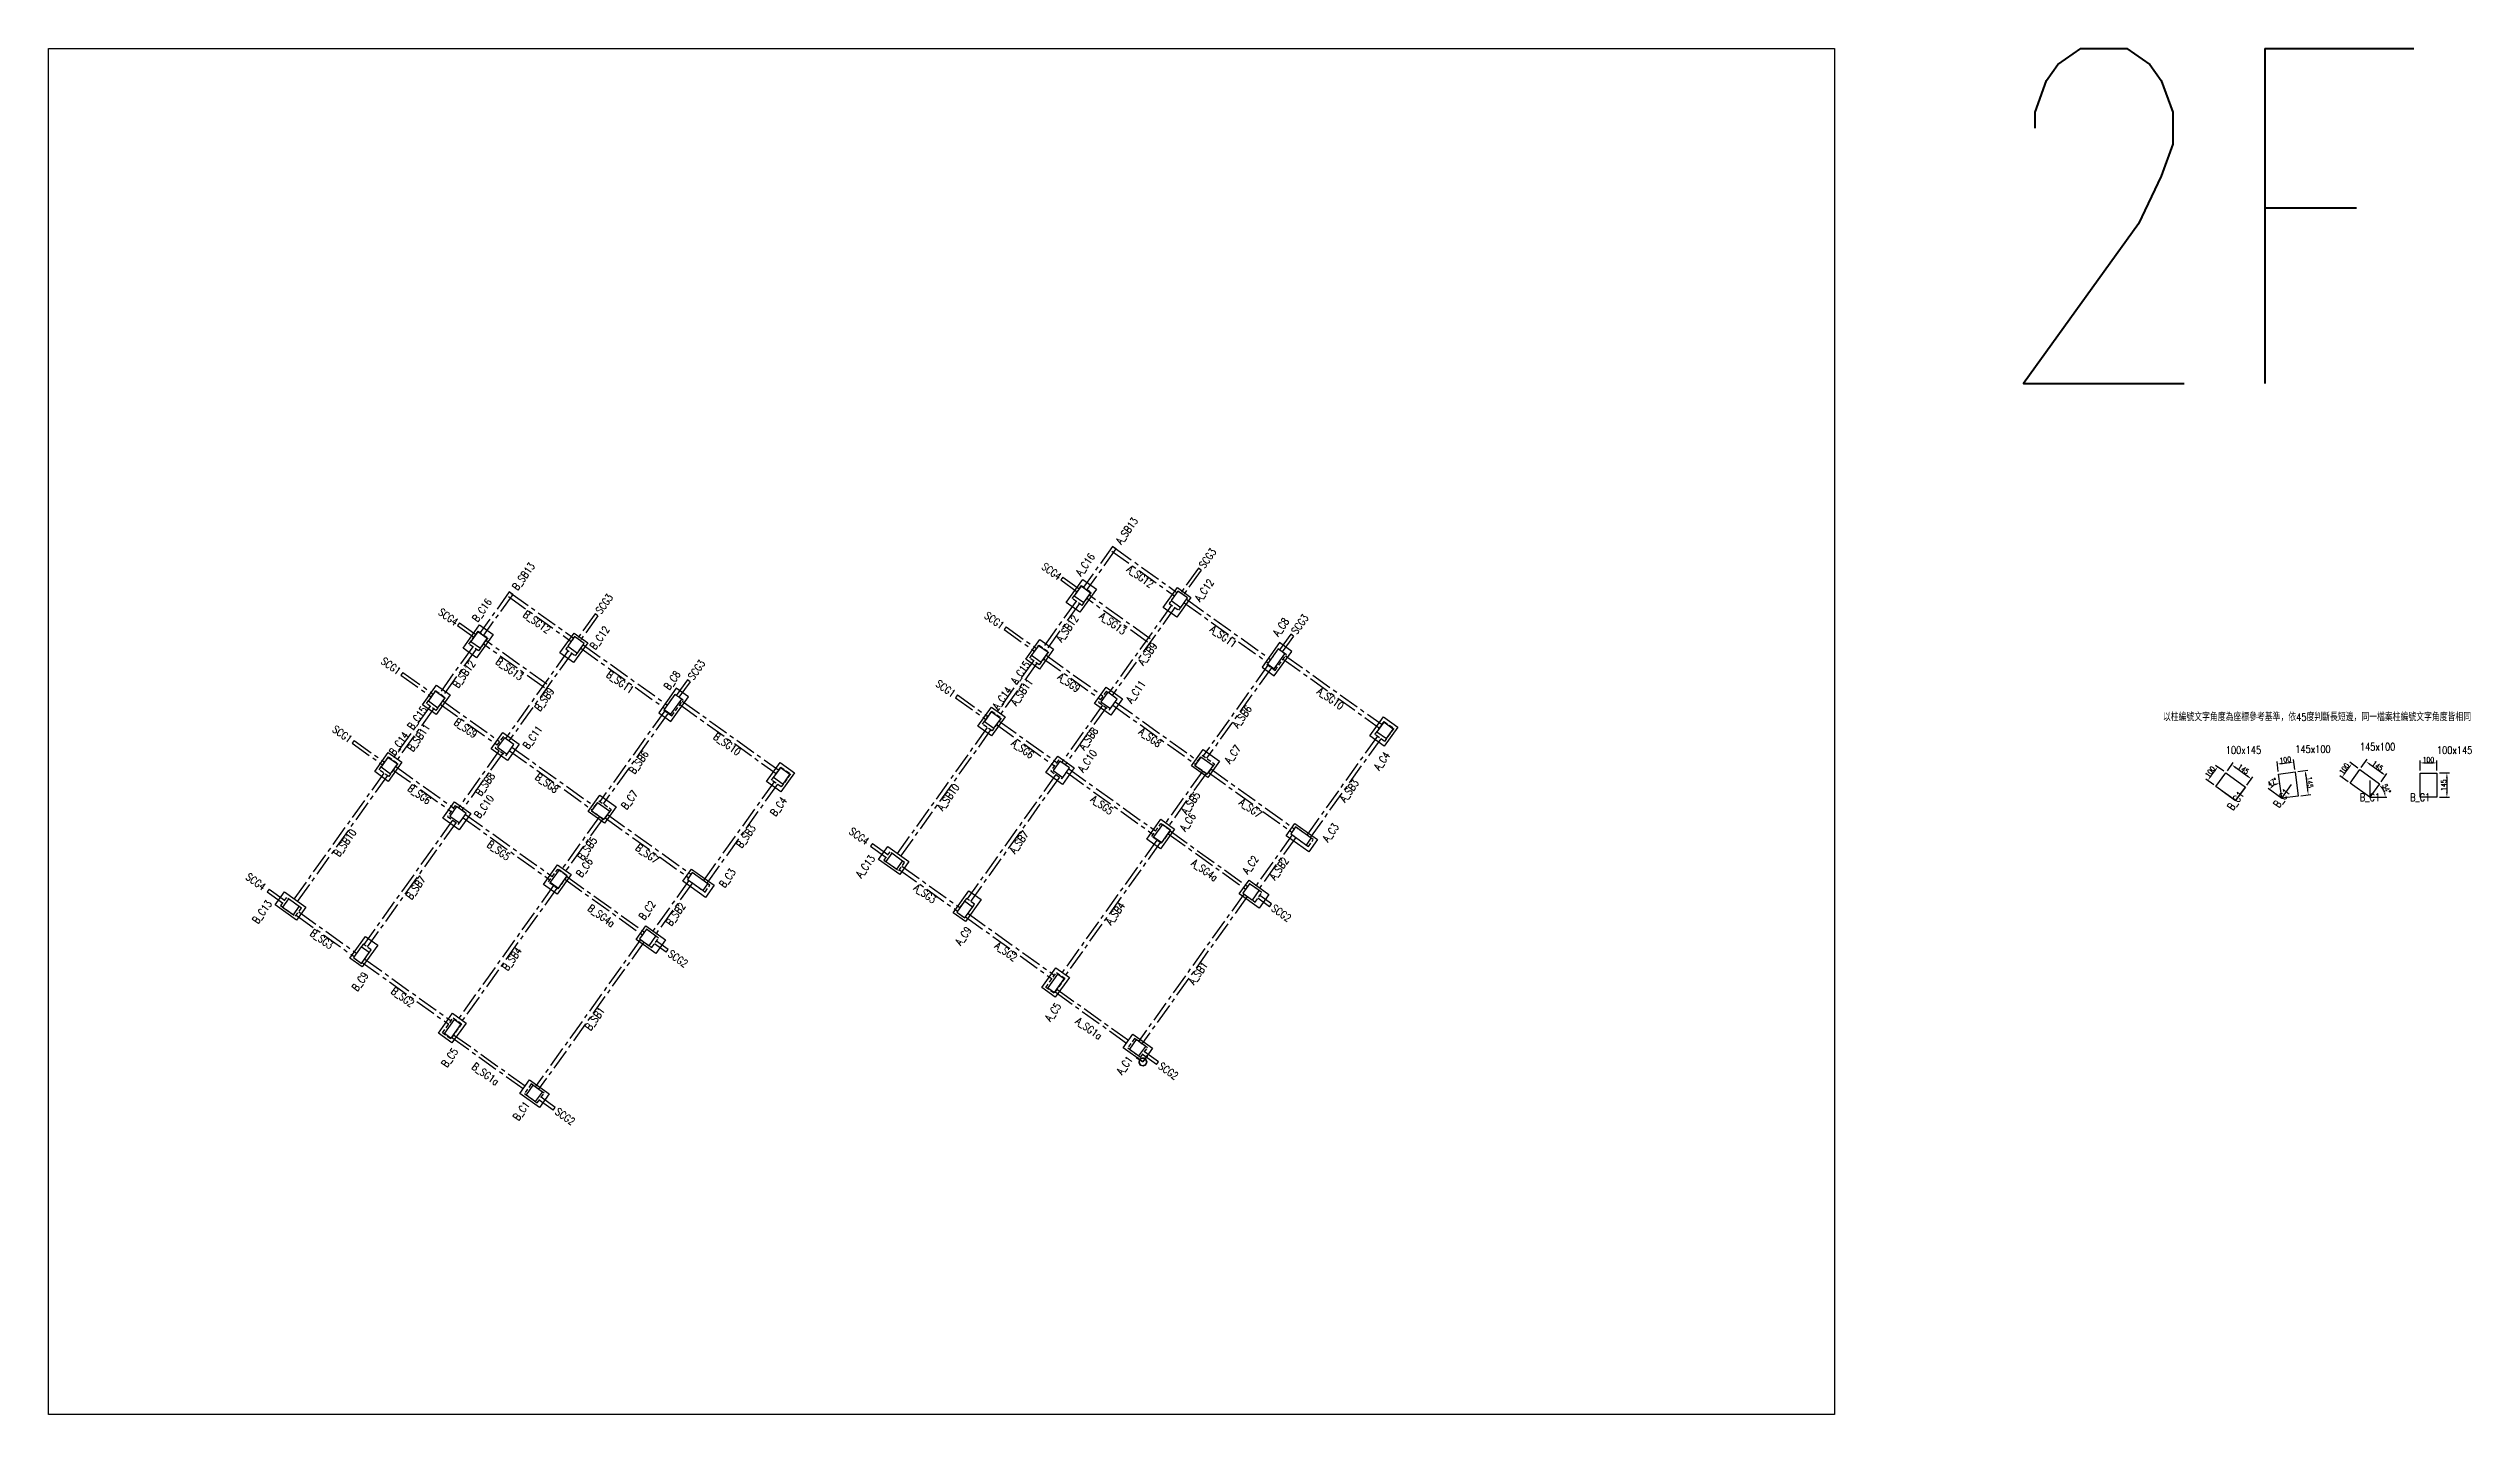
# Model space of a CAD drawing. Header units: millimetres. Extents: x 39613 to 69886, y 27475 to 191272.
# Drawn here: x 50002 to 64470, y 45786 to 53941 of the extents above; entities that cross this region are included whole.
import ezdxf
from ezdxf.enums import TextEntityAlignment as Align

# ---------------------------------------------------------------- set-up
doc = ezdxf.new("R2010")
doc.units = ezdxf.units.MM
doc.header["$LTSCALE"] = 100
doc.header["$MEASUREMENT"] = 0
doc.linetypes.add('CENTER', pattern=[2, 1.25, -0.25, 0.25, -0.25])
doc.linetypes.add('HIDDEN', pattern=[0.375, 0.25, -0.125])
doc.layers.add('TC-CDims', color=7, linetype='Continuous', plot=False)
for name, color, linetype in [('TC-COLUMN', 1, 'Continuous'), ('TC-TB', 2, 'Continuous'), ('TC-TC', 4, 'Continuous'), ('TC-虛鋼柱', 4, 'HIDDEN'), ('TC-鋼柱', 11, 'Continuous'), ('TC-鋼粱', 183, 'CENTER')]:
    doc.layers.add(name, color=color, linetype=linetype)
doc.styles.get("Standard").update_dxf_attribs({"font": 'txt.shx', "width": 0.8, "bigfont": 'ae.shx'})
doc.styles.add('TXT', font='TXT.shx', dxfattribs={"width": 0.8, "bigfont": 'ae.shx'})
doc.dimstyles.new('TC-DIM1(300)', dxfattribs={"dimscale": 1.5, "dimtxt": 40, "dimasz": 20, "dimexe": 10, "dimexo": 10, "dimgap": 3, "dimtad": 1, "dimdec": 1, "dimdsep": 46, "dimtxsty": 'TXT', "dimcen": 1, "dimclrd": 4, "dimclre": 4, "dimclrt": 6, "dimadec": 0, "dimazin": 0, "dimtfac": 1, "dimtdec": 1, "dimtix": 1, "dimtofl": 0, "dimtmove": 2, "dimatfit": 3, "dimfxl": 10, "dimtolj": 1, "dimtzin": 0, "dimarcsym": 0})

# ---------------------------------------------------------------- blocks, each defined once
blk = doc.blocks.new('*D24')
at = {"color": 4, "lineweight": -2, "transparency": 16777216}
blk.add_arc((63863, 49471), 92.5, 18.6629, 35.7771, dxfattribs=at)
at = {"color": 4, "transparency": 16777216}
for points in [[(63935, 49521), (63942, 49528), (63917, 49546)], [(63956, 49501), (63946, 49500), (63956, 49471)]]:
    blk.add_solid(points, dxfattribs=at)
at = {"layer": 'Defpoints', "color": 0, "transparency": 16777216}
for p in [(63922, 49552), (63951, 49500), (63863, 49471), (63863, 49471), (63963, 49471)]:
    blk.add_point(p, dxfattribs=at)
at = {"color": 6, "transparency": 16777216, "insert": (63963, 49522), "char_height": 30, "attachment_point": 5, "rotation": 297.22, "style": 'TXT'}
blk.add_mtext('\\A1;54°', dxfattribs=at)
blk = doc.blocks.new('*D25')
at = {"layer": 'Defpoints', "color": 0, "transparency": 16777216}
for p in [(63755, 49671), (63804, 49637), (63745, 49555)]:
    blk.add_point(p, dxfattribs=at)
at = {"layer": 'TC-CDims', "color": 4, "lineweight": -2, "transparency": 16777216}
for p, q in [((63714, 49614), (63737, 49647)), ((63791, 49645), (63743, 49680)), ((63733, 49564), (63684, 49599))]:
    blk.add_line(p, q, dxfattribs=at)
at = {"layer": 'TC-CDims', "color": 4, "transparency": 16777216}
for points in [[(63733, 49650), (63741, 49644), (63755, 49671)], [(63710, 49617), (63718, 49612), (63697, 49590)]]:
    blk.add_solid(points, dxfattribs=at)
at = {"layer": 'TC-CDims', "color": 6, "transparency": 16777216, "insert": (63710, 49642), "char_height": 30, "attachment_point": 5, "rotation": 54.44, "style": 'TXT'}
blk.add_mtext('\\A1;100', dxfattribs=at)
blk = doc.blocks.new('*D26')
at = {"layer": 'Defpoints', "color": 0, "transparency": 16777216}
for p in [(63804, 49637), (63922, 49552), (63956, 49601)]:
    blk.add_point(p, dxfattribs=at)
at = {"layer": 'TC-CDims', "color": 4, "lineweight": -2, "transparency": 16777216}
for p, q in [((63812, 49649), (63847, 49698)), ((63863, 49668), (63932, 49618)), ((63930, 49564), (63965, 49613))]:
    blk.add_line(p, q, dxfattribs=at)
at = {"layer": 'TC-CDims', "color": 4, "transparency": 16777216}
for points in [[(63866, 49672), (63860, 49664), (63839, 49685)], [(63935, 49623), (63929, 49614), (63956, 49601)]]:
    blk.add_solid(points, dxfattribs=at)
at = {"layer": 'TC-CDims', "color": 6, "transparency": 16777216, "insert": (63909, 49659), "char_height": 30, "attachment_point": 5, "rotation": 324.44, "style": 'TXT'}
blk.add_mtext('\\A1;145', dxfattribs=at)
blk = doc.blocks.new('*D27')
at = {"layer": 'Defpoints', "color": 0, "transparency": 16777216}
for p in [(64263, 49676), (64163, 49616), (64263, 49616)]:
    blk.add_point(p, dxfattribs=at)
at = {"layer": 'TC-CDims', "color": 4, "lineweight": -2, "transparency": 16777216}
for p, q in [((64163, 49631), (64163, 49691)), ((64193, 49676), (64233, 49676)), ((64263, 49631), (64263, 49691))]:
    blk.add_line(p, q, dxfattribs=at)
at = {"layer": 'TC-CDims', "color": 4, "transparency": 16777216}
for points in [[(64193, 49681), (64193, 49671), (64163, 49676)], [(64233, 49681), (64233, 49671), (64263, 49676)]]:
    blk.add_solid(points, dxfattribs=at)
at = {"layer": 'TC-CDims', "color": 6, "transparency": 16777216, "insert": (64213, 49695), "char_height": 30, "attachment_point": 5, "style": 'TXT'}
blk.add_mtext('\\A1;100', dxfattribs=at)
blk = doc.blocks.new('*D28')
at = {"layer": 'Defpoints', "color": 0, "transparency": 16777216}
for p in [(64263, 49616), (64263, 49471), (64323, 49471)]:
    blk.add_point(p, dxfattribs=at)
at = {"layer": 'TC-CDims', "color": 4, "lineweight": -2, "transparency": 16777216}
for p, q in [((64278, 49616), (64338, 49616)), ((64323, 49586), (64323, 49501)), ((64278, 49471), (64338, 49471))]:
    blk.add_line(p, q, dxfattribs=at)
at = {"layer": 'TC-CDims', "color": 4, "transparency": 16777216}
for points in [[(64318, 49586), (64328, 49586), (64323, 49616)], [(64318, 49501), (64328, 49501), (64323, 49471)]]:
    blk.add_solid(points, dxfattribs=at)
at = {"layer": 'TC-CDims', "color": 6, "transparency": 16777216, "insert": (64304, 49543), "char_height": 30, "attachment_point": 5, "rotation": 90, "style": 'TXT'}
blk.add_mtext('\\A1;145', dxfattribs=at)
blk = doc.blocks.new('*D29')
at = {"layer": 'Defpoints', "color": 0, "transparency": 16777216}
for p in [(62954, 49652), (62944, 49536), (63003, 49617)]:
    blk.add_point(p, dxfattribs=at)
at = {"layer": 'TC-CDims', "color": 4, "lineweight": -2, "transparency": 16777216}
for p, q in [((62913, 49596), (62937, 49628)), ((62991, 49626), (62942, 49661)), ((62932, 49545), (62883, 49580))]:
    blk.add_line(p, q, dxfattribs=at)
at = {"layer": 'TC-CDims', "color": 4, "transparency": 16777216}
for points in [[(62932, 49631), (62941, 49625), (62954, 49652)], [(62909, 49599), (62917, 49593), (62895, 49571)]]:
    blk.add_solid(points, dxfattribs=at)
at = {"layer": 'TC-CDims', "color": 6, "transparency": 16777216, "insert": (62909, 49623), "char_height": 30, "attachment_point": 5, "rotation": 54, "style": 'TXT'}
blk.add_mtext('\\A1;100', dxfattribs=at)
blk = doc.blocks.new('*D30')
at = {"layer": 'Defpoints', "color": 0, "transparency": 16777216}
for p in [(63003, 49617), (63120, 49532), (63155, 49580)]:
    blk.add_point(p, dxfattribs=at)
at = {"layer": 'TC-CDims', "color": 4, "lineweight": -2, "transparency": 16777216}
for p, q in [((63012, 49629), (63047, 49678)), ((63062, 49648), (63131, 49598)), ((63129, 49544), (63164, 49592))]:
    blk.add_line(p, q, dxfattribs=at)
at = {"layer": 'TC-CDims', "color": 4, "transparency": 16777216}
for points in [[(63065, 49652), (63059, 49644), (63038, 49666)], [(63134, 49602), (63128, 49594), (63155, 49580)]]:
    blk.add_solid(points, dxfattribs=at)
at = {"layer": 'TC-CDims', "color": 6, "transparency": 16777216, "insert": (63108, 49639), "char_height": 30, "attachment_point": 5, "rotation": 324, "style": 'TXT'}
blk.add_mtext('\\A1;145', dxfattribs=at)
blk = doc.blocks.new('*D31')
at = {"layer": 'Defpoints', "color": 0, "transparency": 16777216}
for p in [(63256, 49525), (63302, 49549), (63318, 49610), (63336, 49466), (63336, 49466)]:
    blk.add_point(p, dxfattribs=at)
at = {"layer": 'TC-CDims', "color": 4, "lineweight": -2, "transparency": 16777216}
blk.add_arc((63336, 49466), 90.2, 116.3387, 124.858, dxfattribs=at)
at = {"layer": 'TC-CDims', "color": 4, "transparency": 16777216}
for points in [[(63288, 49536), (63281, 49544), (63264, 49519)], [(63295, 49552), (63298, 49542), (63325, 49555)]]:
    blk.add_solid(points, dxfattribs=at)
at = {"layer": 'TC-CDims', "color": 6, "transparency": 16777216, "insert": (63281, 49560), "char_height": 30, "attachment_point": 5, "rotation": 30.5984, "style": 'TXT'}
blk.add_mtext('\\A1;47°', dxfattribs=at)
blk = doc.blocks.new('*D32')
at = {"layer": 'Defpoints', "color": 0, "transparency": 16777216}
for p in [(63410, 49682), (63318, 49610), (63418, 49622)]:
    blk.add_point(p, dxfattribs=at)
at = {"layer": 'TC-CDims', "color": 4, "lineweight": -2, "transparency": 16777216}
for p, q in [((63316, 49625), (63309, 49684)), ((63341, 49673), (63380, 49678)), ((63416, 49637), (63408, 49697))]:
    blk.add_line(p, q, dxfattribs=at)
at = {"layer": 'TC-CDims', "color": 4, "transparency": 16777216}
for points in [[(63340, 49678), (63341, 49668), (63311, 49669)], [(63380, 49683), (63381, 49673), (63410, 49682)]]:
    blk.add_solid(points, dxfattribs=at)
at = {"layer": 'TC-CDims', "color": 6, "transparency": 16777216, "insert": (63358, 49695), "char_height": 30, "attachment_point": 5, "rotation": 7.1967, "style": 'TXT'}
blk.add_mtext('\\A1;100', dxfattribs=at)
blk = doc.blocks.new('*D33')
at = {"layer": 'Defpoints', "color": 0, "transparency": 16777216}
for p in [(63418, 49622), (63495, 49486), (63436, 49478)]:
    blk.add_point(p, dxfattribs=at)
at = {"layer": 'TC-CDims', "color": 4, "lineweight": -2, "transparency": 16777216}
for p, q in [((63432, 49624), (63492, 49632)), ((63451, 49480), (63510, 49488)), ((63481, 49600), (63491, 49516))]:
    blk.add_line(p, q, dxfattribs=at)
at = {"layer": 'TC-CDims', "color": 4, "transparency": 16777216}
for points in [[(63486, 49601), (63476, 49599), (63477, 49630)], [(63496, 49516), (63487, 49515), (63495, 49486)]]:
    blk.add_solid(points, dxfattribs=at)
at = {"layer": 'TC-CDims', "color": 6, "transparency": 16777216, "insert": (63505, 49560), "char_height": 30, "attachment_point": 5, "rotation": 277.1967, "style": 'TXT'}
blk.add_mtext('\\A1;145', dxfattribs=at)
blk = doc.blocks.new('origin')
at = {"color": 3, "lineweight": 35}
blk.add_line((0, 0), (0, 39), dxfattribs=at)
at = {"color": 1, "lineweight": 35}
blk.add_line((0, 0), (39, 0), dxfattribs=at)
at = {"color": 7, "lineweight": 35, "true_color": 0xffffff}
blk.add_lwpolyline([(0, 24), (-18, 15), (-24, 0), (-18, -15), (-4, -23), (13, -19), (22, -7), (23, 6), (15, 18), (0, 24)], dxfattribs=at)
at = {"color": 3, "lineweight": 35}
blk.add_lwpolyline([(0, 44), (-3, 39), (3, 39)], close=True, dxfattribs=at)
at = {"color": 1, "lineweight": 35}
blk.add_lwpolyline([(44, 0), (39, 3), (39, -3)], close=True, dxfattribs=at)

msp = doc.modelspace()

# ---------------------------------------------------------------- linework, layer by layer
for points in [[(62980.35, 49509.61), (63061.25, 49450.83), (63120.03, 49531.74)], [(63255.59, 49524.73), (63336.5, 49465.96), (63395.27, 49546.86)], [(63863.43, 49570.84), (63863.43, 49470.84), (63963.43, 49470.84)]]:
    msp.add_lwpolyline(points)
at = {"layer": 'Defpoints'}
msp.add_lwpolyline([(60666.19, 53941.32), (60666.19, 45785.95), (50001.56, 45785.95), (50001.56, 53941.32)], close=True, dxfattribs=at)
at = {"layer": 'TC-COLUMN'}
for points in [[(56259.6, 50713.86), (56160.73, 50575.57), (56079.38, 50633.72), (56178.24, 50772.02)], [(56658.15, 50604.69), (56742.48, 50722.65), (56823.83, 50664.49), (56739.5, 50546.53)], [(52476.93, 50361.83), (52575.79, 50500.13), (52657.15, 50441.97), (52558.28, 50303.68)], [(53055.7, 50332.8), (53140.03, 50450.76), (53221.38, 50392.6), (53137.05, 50274.64)], [(55836.93, 50294.58), (55921.26, 50412.54), (56002.61, 50354.38), (55918.29, 50236.42)], [(57247.88, 50247.82), (57321.1, 50195.47), (57425.77, 50341.91), (57352.55, 50394.25)], [(52234.49, 50022.69), (52318.81, 50140.65), (52400.16, 50082.49), (52315.84, 49964.53)], [(53645.43, 49975.93), (53718.65, 49923.59), (53823.32, 50070.02), (53750.11, 50122.36)], [(56317.75, 50128.89), (56415.37, 50059.1), (56345.58, 49961.48), (56247.96, 50031.27)], [(55551.94, 49895.91), (55633.36, 50009.8), (55714.71, 49951.65), (55633.29, 49837.76)], [(57891.43, 49836.93), (57972.85, 49950.82), (58058.27, 49889.75), (57976.85, 49775.86)], [(52715.3, 49857), (52812.92, 49787.21), (52743.13, 49689.59), (52645.51, 49759.38)], [(51949.49, 49624.02), (52030.91, 49737.91), (52112.26, 49679.76), (52030.84, 49565.87)], [(54288.98, 49565.04), (54370.4, 49678.93), (54455.82, 49617.86), (54374.4, 49503.97)], [(56027.82, 49715.59), (56125.44, 49645.81), (56055.66, 49548.18), (55958.03, 49617.97)], [(56896.03, 49755.65), (56993.65, 49685.86), (56923.87, 49588.24), (56826.25, 49658.03)], [(63863.43, 49470.84), (63745.47, 49555.17), (63803.63, 49636.52), (63921.59, 49552.19)], [(53293.58, 49483.76), (53391.2, 49413.97), (53321.42, 49316.35), (53223.8, 49386.14)], [(63061.25, 49450.83), (62943.94, 49536.06), (63002.72, 49616.96), (63120.03, 49531.74)], [(63336.5, 49465.96), (63318.33, 49609.81), (63417.54, 49622.34), (63435.71, 49478.48)], [(64163.43, 49470.84), (64163.43, 49615.84), (64263.43, 49615.84), (64263.43, 49470.84)], [(52425.37, 49443.7), (52522.99, 49373.92), (52453.21, 49276.29), (52355.58, 49346.08)], [(56559.75, 49221.62), (56644.08, 49339.58), (56725.43, 49281.43), (56641.1, 49163.47)], [(57392.25, 49241.28), (57444.59, 49314.5), (57578.81, 49218.54), (57526.47, 49145.33)], [(52957.3, 48949.73), (53041.63, 49067.69), (53122.98, 49009.54), (53038.65, 48891.58)], [(55084.66, 49010.13), (54958.57, 49100.27), (55013.82, 49177.56), (55139.91, 49087.41)], [(51482.22, 48738.24), (51356.12, 48828.38), (51411.37, 48905.67), (51537.46, 48815.52)], [(53789.8, 48969.39), (53842.14, 49042.61), (53976.36, 48946.65), (53924.02, 48873.44)], [(55496.76, 48912.21), (55569.98, 48859.87), (55476.93, 48729.71), (55403.71, 48782.05)], [(57230.34, 48809.85), (57112.38, 48894.17), (57170.54, 48975.52), (57288.5, 48891.2)], [(51894.31, 48640.32), (51967.53, 48587.98), (51874.48, 48457.82), (51801.26, 48510.16)], [(53627.89, 48537.96), (53509.93, 48622.28), (53568.09, 48703.63), (53686.05, 48619.31)], [(55932.25, 48335.25), (56016.58, 48453.2), (56097.93, 48395.05), (56013.6, 48277.09)], [(52329.8, 48063.36), (52414.13, 48181.32), (52495.48, 48123.16), (52411.15, 48005.2)], [(56536.62, 47890.91), (56418.66, 47975.23), (56476.81, 48056.59), (56594.77, 47972.26)], [(52934.17, 47619.02), (52816.21, 47703.34), (52874.36, 47784.7), (52992.32, 47700.37)]]:
    msp.add_lwpolyline(points, close=True, dxfattribs=at)
at = {"layer": 'TC-虛鋼柱'}
for points in [[(56170.09, 50734.82), (56227.04, 50694.11), (56171.79, 50616.83), (56114.84, 50657.54)], [(56170.09, 50734.82), (56227.04, 50694.11), (56171.79, 50616.83), (56114.84, 50657.54)], [(56750.56, 50587.8), (56802.9, 50661.01), (56745.96, 50701.72), (56693.62, 50628.5)], [(56750.56, 50587.8), (56802.9, 50661.01), (56745.96, 50701.72), (56693.62, 50628.5)], [(52567.64, 50462.93), (52624.59, 50422.23), (52569.34, 50344.94), (52512.4, 50385.65)], [(52567.64, 50462.93), (52624.59, 50422.23), (52569.34, 50344.94), (52512.4, 50385.65)], [(53148.11, 50315.91), (53200.45, 50389.12), (53143.51, 50429.83), (53091.17, 50356.61)], [(53148.11, 50315.91), (53200.45, 50389.12), (53143.51, 50429.83), (53091.17, 50356.61)], [(55916.02, 50379.41), (55972.96, 50338.7), (55917.71, 50261.42), (55860.77, 50302.13)], [(55916.02, 50379.41), (55972.96, 50338.7), (55917.71, 50261.42), (55860.77, 50302.13)], [(57326.34, 50228.6), (57393.22, 50322.16), (57344.41, 50357.05), (57277.53, 50263.5)], [(57326.34, 50228.6), (57393.22, 50322.16), (57344.41, 50357.05), (57277.53, 50263.5)], [(52313.57, 50107.52), (52370.51, 50066.81), (52315.26, 49989.53), (52258.32, 50030.24)], [(52313.57, 50107.52), (52370.51, 50066.81), (52315.26, 49989.53), (52258.32, 50030.24)], [(53723.89, 49956.71), (53790.77, 50050.27), (53741.96, 50085.16), (53675.08, 49991.61)], [(53723.89, 49956.71), (53790.77, 50050.27), (53741.96, 50085.16), (53675.08, 49991.61)], [(56336.87, 49992.29), (56383.4, 50057.37), (56318.32, 50103.9), (56271.79, 50038.82)], [(56336.87, 49992.29), (56383.4, 50057.37), (56318.32, 50103.9), (56271.79, 50038.82)], [(55633.93, 49984.81), (55690.87, 49944.1), (55635.62, 49866.82), (55578.68, 49907.53)], [(55633.93, 49984.81), (55690.87, 49944.1), (55635.62, 49866.82), (55578.68, 49907.53)], [(57977.49, 49922.92), (58034.44, 49882.21), (57979.19, 49804.92), (57922.24, 49845.63)], [(57977.49, 49922.92), (58034.44, 49882.21), (57979.19, 49804.92), (57922.24, 49845.63)], [(52734.42, 49720.4), (52780.95, 49785.48), (52715.87, 49832.01), (52669.34, 49766.93)], [(52734.42, 49720.4), (52780.95, 49785.48), (52715.87, 49832.01), (52669.34, 49766.93)], [(52031.48, 49712.92), (52088.42, 49672.21), (52033.18, 49594.93), (51976.23, 49635.64)], [(52031.48, 49712.92), (52088.42, 49672.21), (52033.18, 49594.93), (51976.23, 49635.64)], [(54375.04, 49651.03), (54431.99, 49610.32), (54376.74, 49533.03), (54319.79, 49573.74)], [(54375.04, 49651.03), (54431.99, 49610.32), (54376.74, 49533.03), (54319.79, 49573.74)], [(56051.89, 49581.61), (56098.41, 49646.69), (56033.33, 49693.21), (55986.81, 49628.13)], [(56051.89, 49581.61), (56098.41, 49646.69), (56033.33, 49693.21), (55986.81, 49628.13)], [(56890.79, 49722.52), (56964, 49670.18), (56920.39, 49609.17), (56847.17, 49661.51)], [(56890.79, 49722.52), (56964, 49670.18), (56920.39, 49609.17), (56847.17, 49661.51)], [(52449.44, 49309.72), (52495.96, 49374.8), (52430.88, 49421.32), (52384.36, 49356.24)], [(52449.44, 49309.72), (52495.96, 49374.8), (52430.88, 49421.32), (52384.36, 49356.24)], [(53288.34, 49450.63), (53361.55, 49398.29), (53317.94, 49337.28), (53244.72, 49389.62)], [(53288.34, 49450.63), (53361.55, 49398.29), (53317.94, 49337.28), (53244.72, 49389.62)], [(56644.65, 49314.59), (56701.59, 49273.88), (56646.35, 49196.6), (56589.4, 49237.3)], [(56644.65, 49314.59), (56701.59, 49273.88), (56646.35, 49196.6), (56589.4, 49237.3)], [(57524.75, 49177.29), (57553.83, 49217.97), (57448.07, 49293.57), (57419, 49252.89)], [(57524.75, 49177.29), (57553.83, 49217.97), (57448.07, 49293.57), (57419, 49252.89)], [(55079.15, 49032.51), (55114.04, 49081.32), (55024.56, 49145.29), (54989.67, 49096.48)], [(55079.15, 49032.51), (55114.04, 49081.32), (55024.56, 49145.29), (54989.67, 49096.48)], [(53042.2, 49042.7), (53099.14, 49001.99), (53043.9, 48924.71), (52986.95, 48965.42)], [(53042.2, 49042.7), (53099.14, 49001.99), (53043.9, 48924.71), (52986.95, 48965.42)], [(53922.3, 48905.4), (53951.38, 48946.08), (53845.62, 49021.68), (53816.55, 48981)], [(53922.3, 48905.4), (53951.38, 48946.08), (53845.62, 49021.68), (53816.55, 48981)], [(57206.52, 48845.31), (57247.23, 48902.26), (57174.02, 48954.6), (57133.31, 48897.65)], [(57206.52, 48845.31), (57247.23, 48902.26), (57174.02, 48954.6), (57133.31, 48897.65)], [(51476.7, 48760.62), (51511.6, 48809.43), (51422.11, 48873.4), (51387.22, 48824.59)], [(51476.7, 48760.62), (51511.6, 48809.43), (51422.11, 48873.4), (51387.22, 48824.59)], [(55473.45, 48750.64), (55531.6, 48831.99), (55482.79, 48866.88), (55424.64, 48785.53)], [(55473.45, 48750.64), (55531.6, 48831.99), (55482.79, 48866.88), (55424.64, 48785.53)], [(53604.07, 48573.42), (53644.78, 48630.37), (53571.57, 48682.71), (53530.86, 48625.76)], [(53604.07, 48573.42), (53644.78, 48630.37), (53571.57, 48682.71), (53530.86, 48625.76)], [(51871, 48478.75), (51929.15, 48560.1), (51880.34, 48594.99), (51822.19, 48513.64)], [(51871, 48478.75), (51929.15, 48560.1), (51880.34, 48594.99), (51822.19, 48513.64)], [(56021.22, 48425.3), (56070.03, 48390.41), (56006.06, 48300.92), (55957.24, 48335.82)], [(56021.22, 48425.3), (56070.03, 48390.41), (56006.06, 48300.92), (55957.24, 48335.82)], [(52418.77, 48153.41), (52467.58, 48118.52), (52403.61, 48029.03), (52354.79, 48063.93)], [(52418.77, 48153.41), (52467.58, 48118.52), (52403.61, 48029.03), (52354.79, 48063.93)], [(56522.97, 47919.1), (56563.68, 47976.05), (56486.39, 48031.3), (56445.69, 47974.35)], [(56522.97, 47919.1), (56563.68, 47976.05), (56486.39, 48031.3), (56445.69, 47974.35)], [(52920.52, 47647.21), (52961.23, 47704.16), (52883.94, 47759.41), (52843.24, 47702.46)], [(52920.52, 47647.21), (52961.23, 47704.16), (52883.94, 47759.41), (52843.24, 47702.46)]]:
    msp.add_lwpolyline(points, close=True, dxfattribs=at)
at = {"layer": 'TC-鋼柱'}
for points in [[(56183.42, 50633.1), (56224.13, 50690.05), (56167.18, 50730.76), (56126.48, 50673.81)], [(56762.19, 50604.07), (56802.9, 50661.01), (56745.96, 50701.72), (56705.25, 50644.77)], [(52580.97, 50361.21), (52621.68, 50418.16), (52564.74, 50458.87), (52524.03, 50401.92)], [(53159.74, 50332.18), (53200.45, 50389.12), (53143.51, 50429.83), (53102.8, 50372.88)], [(55929.35, 50277.69), (55970.05, 50334.63), (55913.11, 50375.34), (55872.4, 50318.4)], [(57385.09, 50327.97), (57344.41, 50357.05), (57280.44, 50267.56), (57321.11, 50238.49)], [(52326.9, 50005.8), (52367.6, 50062.74), (52310.66, 50103.45), (52269.95, 50046.51)], [(53782.64, 50056.08), (53741.96, 50085.16), (53677.99, 49995.67), (53718.66, 49966.6)], [(56342.69, 50000.43), (56383.4, 50057.37), (56326.45, 50098.08), (56285.74, 50041.14)], [(55647.26, 49883.09), (55687.96, 49940.03), (55631.02, 49980.74), (55590.31, 49923.8)], [(57990.82, 49821.19), (58031.53, 49878.14), (57974.58, 49918.85), (57933.87, 49861.9)], [(52740.24, 49728.54), (52780.95, 49785.48), (52724, 49826.19), (52683.29, 49769.25)], [(52044.81, 49611.2), (52085.52, 49668.14), (52028.57, 49708.85), (51987.86, 49651.91)], [(54388.37, 49549.3), (54429.08, 49606.25), (54372.13, 49646.96), (54331.42, 49590.01)], [(56057.71, 49589.74), (56098.41, 49646.69), (56041.47, 49687.4), (56000.76, 49630.45)], [(56920.39, 49609.17), (56955.28, 49657.98), (56882.06, 49710.32), (56847.17, 49661.51)], [(52455.26, 49317.85), (52495.96, 49374.8), (52439.02, 49415.51), (52398.31, 49358.56)], [(53317.94, 49337.28), (53352.83, 49386.09), (53279.61, 49438.43), (53244.72, 49389.62)], [(56649.25, 49200.66), (56701.59, 49273.88), (56652.78, 49308.77), (56600.44, 49235.56)], [(57512.55, 49186.01), (57541.63, 49226.69), (57448.07, 49293.57), (57419, 49252.89)], [(55066.95, 49041.23), (55101.84, 49090.04), (55036.76, 49136.57), (55001.87, 49087.76)], [(53046.8, 48928.77), (53099.14, 49001.99), (53050.33, 49036.88), (52997.99, 48963.67)], [(53910.1, 48914.12), (53939.18, 48954.8), (53845.62, 49021.68), (53816.55, 48981)], [(57190.25, 48856.94), (57230.96, 48913.89), (57174.02, 48954.6), (57133.31, 48897.65)], [(51464.5, 48769.34), (51499.39, 48818.15), (51434.31, 48864.68), (51399.42, 48815.87)], [(55473.45, 48750.64), (55519.97, 48815.72), (55471.16, 48850.61), (55424.64, 48785.53)], [(53587.8, 48585.05), (53628.51, 48642), (53571.57, 48682.71), (53530.86, 48625.76)], [(51871, 48478.75), (51917.52, 48543.83), (51868.71, 48578.72), (51822.19, 48513.64)], [(56008.96, 48304.99), (56067.12, 48386.34), (56026.44, 48415.42), (55968.29, 48334.07)], [(52406.51, 48033.1), (52464.67, 48114.45), (52423.99, 48143.53), (52365.84, 48062.18)], [(56512.8, 47926.37), (56553.51, 47983.32), (56496.56, 48024.03), (56455.85, 47967.08)], [(52910.35, 47654.48), (52951.06, 47711.43), (52894.11, 47752.14), (52853.4, 47695.19)]]:
    msp.add_lwpolyline(points, close=True, dxfattribs=at)
at = {"layer": 'TC-鋼粱'}
for p, q in [((56355.58, 50968.5), (56182.3, 50726.1)), ((56375.92, 50953.96), (56202.63, 50711.56)), ((56351.21, 50940.89), (56725.6, 50673.25)), ((56375.92, 50953.96), (56355.58, 50968.5)), ((56365.75, 50961.23), (56740.14, 50693.58)), ((56868.31, 50838.47), (56762.23, 50690.09)), ((56884.58, 50826.84), (56778.5, 50678.45)), ((56884.58, 50826.84), (56868.31, 50838.47)), ((52753.13, 50696.61), (52579.85, 50454.21)), ((52773.47, 50682.07), (52600.18, 50439.67)), ((52748.76, 50669), (53123.15, 50401.36)), ((52773.47, 50682.07), (52753.13, 50696.61)), ((52763.3, 50689.34), (53137.69, 50421.69)), ((56137.22, 50641.55), (55938.39, 50363.42)), ((56057.74, 50784.62), (56046.11, 50768.35)), ((56046.11, 50768.35), (56144.02, 50698.36)), ((56057.74, 50784.62), (56155.65, 50714.63)), ((56565.09, 50397.13), (56200.87, 50657.51)), ((56579.63, 50417.47), (56215.41, 50677.84)), ((56797.09, 50652.88), (57299.26, 50293.89)), ((52455.29, 50512.73), (52443.66, 50496.46)), ((52443.66, 50496.46), (52541.57, 50426.47)), ((52455.29, 50512.73), (52553.2, 50442.74)), ((53265.86, 50566.58), (53159.78, 50418.2)), ((53282.13, 50554.95), (53176.05, 50406.56)), ((53282.13, 50554.95), (53265.86, 50566.58)), ((56157.55, 50627.01), (55958.73, 50348.88)), ((56707.85, 50618.33), (56332.73, 50093.59)), ((56728.19, 50603.79), (56353.07, 50079.05)), ((56782.55, 50632.54), (57284.72, 50273.55)), ((52534.77, 50369.66), (52335.94, 50091.53)), ((52555.1, 50355.12), (52356.28, 50076.99)), ((52962.64, 50125.24), (52598.42, 50385.62)), ((52977.18, 50145.58), (52612.96, 50405.95)), ((53180.1, 50360.65), (53682.27, 50001.66)), ((53194.64, 50380.99), (53696.81, 50022)), ((55720.46, 50488.48), (55708.83, 50472.21)), ((55708.83, 50472.21), (55889.85, 50342.8)), ((55720.46, 50488.48), (55901.48, 50359.07)), ((57419.33, 50444.64), (57352.55, 50351.23)), ((57435.6, 50433.01), (57368.82, 50339.6)), ((57435.6, 50433.01), (57419.33, 50444.64)), ((52118.01, 50216.59), (52106.38, 50200.32)), ((52118.01, 50216.59), (52299.03, 50087.18)), ((53105.4, 50346.44), (52730.28, 49821.7)), ((53125.74, 50331.9), (52750.62, 49807.16)), ((55883.14, 50286.13), (55656.3, 49968.82)), ((55903.48, 50271.59), (55676.64, 49954.28)), ((55943.88, 50298.03), (56283.52, 50055.23)), ((55958.42, 50318.36), (56298.06, 50075.56)), ((57283.63, 50259.14), (56896.9, 49718.15)), ((57303.97, 50244.6), (56917.24, 49703.61)), ((57374.32, 50295.72), (57949.87, 49884.28)), ((57388.86, 50316.06), (57964.41, 49904.61)), ((52106.38, 50200.32), (52287.4, 50070.91)), ((53816.88, 50172.75), (53750.1, 50079.34)), ((53833.15, 50161.12), (53766.37, 50067.71)), ((53833.15, 50161.12), (53816.88, 50172.75)), ((55429.64, 50081.68), (55418.01, 50065.41)), ((55418.01, 50065.41), (55599.03, 49936)), ((55429.64, 50081.68), (55610.66, 49952.27)), ((52280.69, 50014.24), (52053.85, 49696.93)), ((52301.03, 49999.7), (52074.19, 49682.39)), ((52341.43, 50026.14), (52681.07, 49783.34)), ((52355.97, 50046.47), (52695.61, 49803.67)), ((53681.18, 49987.25), (53294.45, 49446.26)), ((53701.52, 49972.71), (53314.79, 49431.72)), ((53771.87, 50023.83), (54347.42, 49612.39)), ((53786.41, 50044.17), (54361.96, 49632.72)), ((55677.77, 49925.78), (56023.11, 49678.91)), ((56296.2, 50021.37), (56052.04, 49679.84)), ((56316.53, 50006.83), (56072.38, 49665.3)), ((56357.33, 50020.9), (56851.53, 49667.61)), ((56371.87, 50041.24), (56866.07, 49687.95)), ((51827.2, 49809.79), (51815.56, 49793.52)), ((51815.56, 49793.52), (51996.58, 49664.11)), ((51827.2, 49809.79), (52008.22, 49680.38)), ((55607.15, 49887.17), (55059.13, 49120.58)), ((55627.49, 49872.63), (55079.47, 49106.04)), ((55663.23, 49905.44), (56008.57, 49658.57)), ((57936.73, 49835.28), (57515.18, 49245.6)), ((57957.07, 49820.74), (57535.52, 49231.06)), ((52060.78, 49633.55), (52406.12, 49386.68)), ((52075.32, 49653.89), (52420.66, 49407.02)), ((52693.75, 49749.48), (52449.59, 49407.95)), ((52714.09, 49734.94), (52469.93, 49393.41)), ((52754.88, 49749.01), (53249.08, 49395.72)), ((52769.42, 49769.35), (53263.62, 49416.06)), ((56094.05, 49640.59), (56612.66, 49269.85)), ((56893.95, 49628.07), (56661.33, 49302.67)), ((56942.27, 49639.79), (57440.8, 49283.4)), ((52004.7, 49615.28), (51456.68, 48848.69)), ((52025.04, 49600.74), (51477.02, 48834.15)), ((54334.28, 49563.39), (53912.73, 48973.71)), ((54354.62, 49548.85), (53933.07, 48959.17)), ((56017.47, 49606.21), (55486.86, 48863.98)), ((56037.81, 49591.68), (55507.2, 48849.44)), ((56079.51, 49620.25), (56598.12, 49249.51)), ((56914.29, 49613.53), (56681.66, 49288.13)), ((56927.74, 49619.45), (57426.27, 49263.06)), ((52477.06, 49348.36), (52995.68, 48977.62)), ((52491.6, 49368.7), (53010.21, 48997.96)), ((53291.5, 49356.18), (53058.88, 49030.78)), ((53311.84, 49341.64), (53079.21, 49016.24)), ((53325.29, 49347.56), (53823.82, 48991.17)), ((53339.82, 49367.9), (53838.35, 49011.51)), ((52415.02, 49334.33), (51884.41, 48592.09)), ((52435.36, 49319.79), (51904.75, 48577.55)), ((54921.12, 49194.66), (54909.49, 49178.39)), ((54921.12, 49194.66), (55012.93, 49129.02)), ((56619.91, 49215.5), (56043.59, 48409.31)), ((56640.25, 49200.96), (56063.92, 48394.77)), ((56687.06, 49253.54), (57150.75, 48922.06)), ((56698.69, 49269.81), (57162.39, 48938.33)), ((57428.5, 49246.1), (57204.52, 48932.79)), ((57448.84, 49231.56), (57224.86, 48918.25)), ((54909.49, 49178.39), (55001.3, 49112.75)), ((55098.05, 49058.95), (55443.54, 48811.97)), ((51318.67, 48922.77), (51307.04, 48906.5)), ((51307.04, 48906.5), (51398.85, 48840.86)), ((51318.67, 48922.77), (51410.48, 48857.13)), ((53017.46, 48943.61), (52441.14, 48137.42)), ((53037.8, 48929.07), (52461.48, 48122.88)), ((53084.61, 48981.65), (53548.31, 48650.17)), ((53096.24, 48997.92), (53559.94, 48666.44)), ((53826.05, 48974.21), (53602.07, 48660.9)), ((53846.39, 48959.67), (53622.41, 48646.36)), ((55083.51, 49038.61), (55429, 48791.63)), ((51481.06, 48766.72), (51826.55, 48519.74)), ((51495.6, 48787.06), (51841.09, 48540.08)), ((55492.35, 48777.08), (56008.77, 48407.9)), ((57139.41, 48893.29), (56510.75, 48013.89)), ((57159.75, 48878.75), (56531.09, 47999.35)), ((57292.23, 48817.85), (57222.52, 48867.68)), ((57303.86, 48834.12), (57234.15, 48883.95)), ((57292.23, 48817.85), (57303.86, 48834.12)), ((53536.96, 48621.4), (52908.3, 47742)), ((55477.81, 48756.74), (55994.23, 48387.56)), ((51875.36, 48484.85), (52391.79, 48115.67)), ((51889.9, 48505.19), (52406.32, 48136.01)), ((53557.3, 48606.86), (52928.64, 47727.46)), ((53689.78, 48545.96), (53620.07, 48595.79)), ((53701.41, 48562.23), (53631.7, 48612.06)), ((53689.78, 48545.96), (53701.41, 48562.23)), ((56023.5, 48325.33), (56468.95, 48006.89)), ((56011.87, 48309.06), (56457.32, 47990.62)), ((52409.42, 48037.17), (52854.87, 47718.73)), ((52421.05, 48053.44), (52866.5, 47735)), ((56618.33, 47875.52), (56534.6, 47935.37)), ((56629.96, 47891.79), (56546.23, 47951.64)), ((56618.33, 47875.52), (56629.96, 47891.79)), ((53015.88, 47603.63), (52932.15, 47663.48)), ((53027.51, 47619.9), (52943.78, 47679.75)), ((53015.88, 47603.63), (53027.51, 47619.9))]:
    msp.add_line(p, q, dxfattribs=at)

# ---------------------------------------------------------------- block references
at = {"rotation": 54.44002677732187}
msp.add_blockref('origin', (56536.62, 47890.91), dxfattribs=at)

# ---------------------------------------------------------------- texts
at = {"width": 0.8}
msp.add_text('以柱編號文字角度為座標參考基準，依45度判斷長短邊，同一檔案柱編號文字角度皆相同', height=45, dxfattribs=at).set_placement((62627.44, 49926.42))
at = {"layer": 'Defpoints', "color": 2, "width": 0.8}
msp.add_text('2F', height=2000, rotation=360, dxfattribs=at).set_placement((61589.25, 53941.32), align=Align.TOP_LEFT)
at = {"layer": 'TC-CDims', "width": 0.8}
for s, p in [('100x145', (63002.72, 49716.96)), ('145x100', (63417.54, 49722.34)), ('145x100', (63803.63, 49736.52)), ('100x145', (64263.43, 49715.84))]:
    msp.add_text(s, height=45, dxfattribs=at).set_placement(p, align=Align.BOTTOM_LEFT)
at = {"layer": 'TC-TB', "width": 0.8}
for s, rotation, p in [('A_SB13', 54.440027, (56440.49, 51061.49)), ('SCG3', 54.439959, (56922.97, 50897.74)), ('B_SB13', 54.440027, (52838.04, 50789.6)), ('SCG4', 324.440027, (55991.68, 50819.62)), ('A_SG12', 324, (56520.73, 50788.96)), ('SCG3', 54.439959, (53320.52, 50625.85)), ('SCG4', 324.440027, (52389.23, 50547.73)), ('B_SG12', 324, (52918.28, 50517.07)), ('SCG1', 324.440027, (55649.56, 50526.87)), ('A_SB12', 54.440027, (56084.87, 50478.05)), ('A_SG13', 324, (56357.4, 50508.73)), ('SCG3', 54.439959, (57473.95, 50503.86)), ('A_SB9', 54.440027, (56564.46, 50327.46)), ('A_SG11', 324, (57017.64, 50430.67)), ('SCG1', 324.440027, (52047.11, 50254.98)), ('B_SB12', 54.440027, (52482.42, 50206.16)), ('B_SG13', 324, (52754.95, 50236.84)), ('B_SG11', 324, (53415.19, 50158.78)), ('SCG3', 54.439959, (53871.5, 50231.97)), ('A_SG9', 324, (56095.6, 50155.61)), ('B_SB9', 54.440027, (52962.01, 50055.57)), ('SCG1', 324.440027, (55358.75, 50120.06)), ('A_SB11', 54.440027, (55813.88, 50098.98)), ('A_SG10', 324, (57656.27, 50060.36)), ('B_SG9', 324, (52493.15, 49883.72)), ('A_SB6', 54.440027, (57128.61, 49952.01)), ('SCG1', 324.440027, (51756.3, 49848.17)), ('B_SB11', 54.440027, (52211.43, 49827.09)), ('B_SG10', 324, (54053.82, 49788.47)), ('A_SG6', 324, (55818.89, 49760.36)), ('A_SB8', 54.440027, (56211.2, 49821.03)), ('A_SG8', 324, (56580.3, 49827.7)), ('B_SB6', 54.440027, (53526.16, 49680.12)), ('B_SG6', 324, (52216.44, 49488.47)), ('B_SB8', 54.440027, (52608.75, 49549.14)), ('B_SG8', 324, (52977.85, 49555.81)), ('A_SB10', 54.440027, (55374.4, 49471.31)), ('A_SB5', 54.440027, (56821.8, 49436.87)), ('A_SB3', 54.440027, (57768.66, 49509.91)), ('A_SG5', 324, (56292.43, 49425.02)), ('A_SG7', 324, (57179.36, 49405.76)), ('B_SB10', 54.440027, (51771.95, 49199.42)), ('B_SG5', 324, (52689.98, 49153.13)), ('B_SB5', 54.440027, (53219.35, 49164.98)), ('B_SB3', 54.440027, (54166.21, 49238.02)), ('SCG4', 324.439959, (54842.12, 49238.9)), ('A_SB7', 54.440027, (55796.91, 49203.11)), ('B_SG7', 324, (53576.91, 49133.87)), ('A_SG4a', 324, (56906.1, 49035.49)), ('A_SB2', 54.440027, (57349.04, 49044.67)), ('SCG4', 324.439959, (51239.67, 48967.01)), ('B_SB7', 54.440027, (52194.46, 48931.22)), ('A_SG3', 324, (55236.2, 48895.66)), ('B_SG4a', 324, (53303.65, 48763.6)), ('B_SB2', 54.440027, (53746.59, 48772.78)), ('A_SB4', 54.440027, (56371.55, 48777.8)), ('SCG2', 324.439959, (57363.12, 48779.46)), ('B_SG3', 324, (51633.75, 48623.77)), ('B_SB4', 54.440027, (52769.1, 48505.91)), ('SCG2', 324.439959, (53760.67, 48507.57)), ('A_SG2', 324, (55720.03, 48549.78)), ('A_SB1', 54.440027, (56866.34, 48421.03)), ('B_SG2', 324, (52117.58, 48277.89)), ('B_SB1', 54.440027, (53263.89, 48149.14)), ('A_SG1a', 324, (56213.94, 48090.85)), ('B_SG1a', 324, (52611.49, 47818.96)), ('SCG2', 324.439959, (56689.22, 47837.13)), ('SCG2', 324.439959, (53086.78, 47565.24))]:
    msp.add_text(s, height=45, rotation=rotation, dxfattribs=at).set_placement(p, align=Align.MIDDLE_CENTER)
at = {"layer": 'TC-TC', "width": 0.8}
for s, rotation, p in [('A_C16', 54.440027, (56192.23, 50860.36)), ('B_C16', 54.440027, (52589.78, 50588.47)), ('A_C12', 54.440027, (56902.89, 50706.31)), ('A_C8', 54.440027, (57360.44, 50486.96)), ('B_C12', 54.440027, (53292.48, 50423.28)), ('B_C8', 54.440027, (53725.27, 50169.31)), ('A_C15', 54.440027, (55805.52, 50216.24)), ('A_C14', 54.440027, (55696.15, 50063.25)), ('A_C11', 54.440027, (56494.43, 50100.92)), ('B_C15', 54.440027, (52203.07, 49944.35)), ('B_C14', 54.440027, (52093.7, 49791.36)), ('B_C11', 54.440027, (52891.98, 49829.03)), ('A_C7', 54.440027, (57072.72, 49727.68)), ('A_C10', 54.440027, (56204.51, 49687.62)), ('A_C4', 54.440027, (57963.12, 49687.34)), ('B_C7', 54.440027, (53470.27, 49455.79)), ('B_C1', 54.440027, (63061.25, 49450.83)), ('B_C1', 54, (63336.5, 49465.96)), ('B_C10', 54.440027, (52602.06, 49415.73)), ('B_C4', 54.440027, (54360.67, 49415.45)), ('A_C6', 54.440027, (56804.49, 49323.24)), ('A_C3', 54.440027, (57657.88, 49260.36)), ('B_C6', 54.440027, (53202.04, 49051.35)), ('A_C13', 54.440027, (54879.51, 49058.45)), ('A_C2', 54.440027, (57178.43, 49068.22)), ('B_C3', 54.440027, (54055.43, 48988.47)), ('B_C13', 54.440027, (51277.06, 48786.56)), ('B_C2', 54.440027, (53575.98, 48796.33)), ('A_C9', 54.440027, (55464.32, 48643.3)), ('B_C9', 54.440027, (51861.87, 48371.41)), ('A_C5', 54.440027, (55999.62, 48188.75)), ('B_C5', 54.440027, (52397.17, 47916.86)), ('A_C1', 54.440027, (56427.05, 47870.9)), ('B_C1', 54.440027, (52824.6, 47599.01))]:
    msp.add_text(s, height=45, rotation=rotation, dxfattribs=at).set_placement(p, align=Align.MIDDLE_CENTER)
for p in [(63863.43, 49470.84), (64163.43, 49470.84)]:
    msp.add_text('B_C1', height=45, dxfattribs=at).set_placement(p, align=Align.MIDDLE_CENTER)

# ---------------------------------------------------------------- dimensions: what is measured, and where the dimension line sits
dim = msp.add_angular_dim_2l(base=(63951.34, 49499.66), line1=((63863.43, 49470.84), (63963.43, 49470.84)), line2=((63921.59, 49552.19), (63863.43, 49470.84)), dimstyle='TC-DIM1(300)', override={"dimtxt": 20, "dimfxlon": 1})
dim.commit()
dim.dimension.update_dxf_attribs({"geometry": '*D24', "text_midpoint": (63963.04, 49522.08)})
at = {"layer": 'TC-CDims'}
for p1, p2, picture, middle in [((62943.94, 49536.06), (63002.72, 49616.96), '*D29', (62909.01, 49623.24)), ((63002.72, 49616.96), (63120.03, 49531.74), '*D30', (63108.1, 49638.67)), ((63318.33, 49609.81), (63417.54, 49622.34), '*D32', (63357.98, 49694.95)), ((63417.54, 49622.34), (63435.71, 49478.48), '*D33', (63505.5, 49560.37)), ((63745.47, 49555.17), (63803.63, 49636.52), '*D25', (63709.88, 49642.08)), ((63803.63, 49636.52), (63921.59, 49552.19), '*D26', (63908.84, 49659.03)), ((64163.43, 49615.84), (64263.43, 49615.84), '*D27', (64213.43, 49695.34)), ((64263.43, 49615.84), (64263.43, 49470.84), '*D28', (64303.93, 49543.34))]:
    dim = msp.add_aligned_dim(p1=p1, p2=p2, distance=60, dimstyle='TC-DIM1(300)', override={"dimtxt": 20}, dxfattribs=at)
    dim.commit()
    dim.dimension.update_dxf_attribs({"geometry": picture, "text_midpoint": middle})
dim = msp.add_angular_dim_2l(base=(63301.54, 49549.12), line1=((63336.5, 49465.96), (63318.33, 49609.81)), line2=((63255.59, 49524.73), (63336.5, 49465.96)), dimstyle='TC-DIM1(300)', override={"dimtxt": 20, "dimfxlon": 1}, dxfattribs=at)
dim.commit()
dim.dimension.update_dxf_attribs({"geometry": '*D31', "text_midpoint": (63280.65, 49560.39)})

doc.saveas('drawing.dxf')
